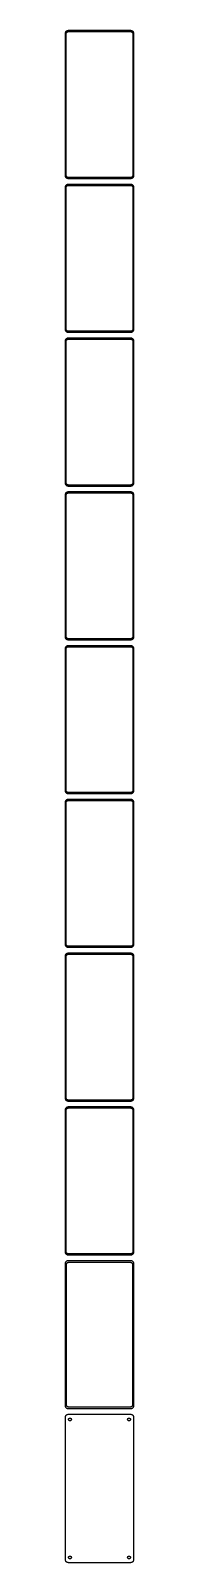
# Model space of a CAD drawing. Header units: metres. Extents: x -52 to 52, y 2228 to 4558.
import ezdxf

# ---------------------------------------------------------------- set-up
doc = ezdxf.new("R2010")
doc.units = ezdxf.units.M

msp = doc.modelspace()

# ---------------------------------------------------------------- linework, layer by layer
for p, q in [((-52.4606, 4554.13), (-52.5, 4553.5)), ((-52.5, 4553.5), (-52.5, 4338.5)), ((-52.3429, 4554.74), (-52.4606, 4554.13)), ((-52.1489, 4555.34), (-52.3429, 4554.74)), ((-51.8815, 4555.91), (-52.1489, 4555.34)), ((-51.5451, 4556.44), (-51.8815, 4555.91)), ((-51.1448, 4556.92), (-51.5451, 4556.44)), ((-50.6871, 4557.35), (-51.1448, 4556.92)), ((-51, 4553), (-50.9685, 4553.5)), ((-51, 4339), (-51, 4553)), ((-50.9685, 4553.5), (-50.8743, 4553.99)), ((-50.8743, 4553.99), (-50.7191, 4554.47)), ((-50.7191, 4554.47), (-50.5052, 4554.93)), ((-50.1791, 4557.72), (-50.6871, 4557.35)), ((-50.5052, 4554.93), (-50.2361, 4555.35)), ((-50.2361, 4555.35), (-49.9159, 4555.74)), ((-49.6289, 4558.02), (-50.1791, 4557.72)), ((-49.9159, 4555.74), (-49.5497, 4556.08)), ((-49.0451, 4558.26), (-49.6289, 4558.02)), ((-49.5497, 4556.08), (-49.1433, 4556.38)), ((-49.1433, 4556.38), (-48.7031, 4556.62)), ((-48.4369, 4558.41), (-49.0451, 4558.26)), ((-48.7031, 4556.62), (-48.2361, 4556.8)), ((-47.8139, 4558.49), (-48.4369, 4558.41)), ((-48.2361, 4556.8), (-47.7495, 4556.93)), ((47.8139, 4558.49), (-47.8139, 4558.49)), ((-47.7495, 4556.93), (-47.2512, 4556.99)), ((-47.2512, 4556.99), (47.2512, 4556.99)), ((47.2512, 4556.99), (47.7495, 4556.93)), ((47.7495, 4556.93), (48.2361, 4556.8)), ((48.4369, 4558.41), (47.8139, 4558.49)), ((48.2361, 4556.8), (48.7031, 4556.62)), ((49.0451, 4558.26), (48.4369, 4558.41)), ((48.7031, 4556.62), (49.1433, 4556.38)), ((49.6289, 4558.02), (49.0451, 4558.26)), ((49.1433, 4556.38), (49.5497, 4556.08)), ((49.5497, 4556.08), (49.9159, 4555.74)), ((50.1791, 4557.72), (49.6289, 4558.02)), ((49.9159, 4555.74), (50.2361, 4555.35)), ((50.6871, 4557.35), (50.1791, 4557.72)), ((50.2361, 4555.35), (50.5052, 4554.93)), ((50.5052, 4554.93), (50.7191, 4554.47)), ((51.1448, 4556.92), (50.6871, 4557.35)), ((50.7191, 4554.47), (50.8743, 4553.99)), ((50.8743, 4553.99), (50.9685, 4553.5)), ((50.9685, 4553.5), (51, 4553)), ((51, 4553), (51, 4339)), ((51.5451, 4556.44), (51.1448, 4556.92)), ((51.8815, 4555.91), (51.5451, 4556.44)), ((52.1489, 4555.34), (51.8815, 4555.91)), ((52.3429, 4554.74), (52.1489, 4555.34)), ((52.4606, 4554.13), (52.3429, 4554.74)), ((52.5, 4553.5), (52.4606, 4554.13)), ((52.5, 4338.5), (52.5, 4553.5)), ((-52.5, 4338.5), (-52.4606, 4337.87)), ((-52.4606, 4337.87), (-52.3429, 4337.26)), ((-52.3429, 4337.26), (-52.1489, 4336.66)), ((-52.1489, 4336.66), (-51.8815, 4336.09)), ((-51.8815, 4336.09), (-51.5451, 4335.56)), ((-50.9685, 4338.5), (-51, 4339)), ((-50.8743, 4338.01), (-50.9685, 4338.5)), ((-50.7191, 4337.53), (-50.8743, 4338.01)), ((-50.5052, 4337.07), (-50.7191, 4337.53)), ((-50.2361, 4336.65), (-50.5052, 4337.07)), ((-49.9159, 4336.26), (-50.2361, 4336.65)), ((-49.5497, 4335.92), (-49.9159, 4336.26)), ((-49.1433, 4335.62), (-49.5497, 4335.92)), ((49.5497, 4335.92), (49.1433, 4335.62)), ((49.9159, 4336.26), (49.5497, 4335.92)), ((50.2361, 4336.65), (49.9159, 4336.26)), ((50.5052, 4337.07), (50.2361, 4336.65)), ((50.7191, 4337.53), (50.5052, 4337.07)), ((50.8743, 4338.01), (50.7191, 4337.53)), ((50.9685, 4338.5), (50.8743, 4338.01)), ((51, 4339), (50.9685, 4338.5)), ((51.5451, 4335.56), (51.8815, 4336.09)), ((51.8815, 4336.09), (52.1489, 4336.66)), ((52.1489, 4336.66), (52.3429, 4337.26)), ((52.3429, 4337.26), (52.4606, 4337.87)), ((52.4606, 4337.87), (52.5, 4338.5)), ((-52.4606, 4320.13), (-52.5, 4319.5)), ((-52.5, 4319.5), (-52.5, 4104.5)), ((-52.3429, 4320.74), (-52.4606, 4320.13)), ((-52.1489, 4321.34), (-52.3429, 4320.74)), ((-51.8815, 4321.91), (-52.1489, 4321.34)), ((-51.5451, 4322.44), (-51.8815, 4321.91)), ((-51.5451, 4335.56), (-51.1448, 4335.08)), ((-51.1448, 4322.92), (-51.5451, 4322.44)), ((-51.1448, 4335.08), (-50.6871, 4334.65)), ((-50.6871, 4323.35), (-51.1448, 4322.92)), ((-51, 4319), (-50.9685, 4319.5)), ((-51, 4105), (-51, 4319)), ((-50.9685, 4319.5), (-50.8743, 4319.99)), ((-50.8743, 4319.99), (-50.7191, 4320.47)), ((-50.7191, 4320.47), (-50.5052, 4320.93)), ((-50.6871, 4334.65), (-50.1791, 4334.28)), ((-50.1791, 4323.72), (-50.6871, 4323.35)), ((-50.5052, 4320.93), (-50.2361, 4321.35)), ((-50.2361, 4321.35), (-49.9159, 4321.74)), ((-50.1791, 4334.28), (-49.6289, 4333.98)), ((-49.6289, 4324.02), (-50.1791, 4323.72)), ((-49.9159, 4321.74), (-49.5497, 4322.08)), ((-49.6289, 4333.98), (-49.0451, 4333.74)), ((-49.0451, 4324.26), (-49.6289, 4324.02)), ((-49.5497, 4322.08), (-49.1433, 4322.38)), ((-48.7031, 4335.38), (-49.1433, 4335.62)), ((-49.1433, 4322.38), (-48.7031, 4322.62)), ((-49.0451, 4333.74), (-48.4369, 4333.59)), ((-48.4369, 4324.41), (-49.0451, 4324.26)), ((-48.2361, 4335.2), (-48.7031, 4335.38)), ((-48.7031, 4322.62), (-48.2361, 4322.8)), ((-48.4369, 4333.59), (-47.8139, 4333.51)), ((-47.8139, 4324.49), (-48.4369, 4324.41)), ((-47.7495, 4335.07), (-48.2361, 4335.2)), ((-48.2361, 4322.8), (-47.7495, 4322.93)), ((-47.8139, 4333.51), (47.8139, 4333.51)), ((47.8139, 4324.49), (-47.8139, 4324.49)), ((-47.2512, 4335.01), (-47.7495, 4335.07)), ((-47.7495, 4322.93), (-47.2512, 4322.99)), ((47.2512, 4335.01), (-47.2512, 4335.01)), ((-47.2512, 4322.99), (47.2512, 4322.99)), ((47.7495, 4335.07), (47.2512, 4335.01)), ((47.2512, 4322.99), (47.7495, 4322.93)), ((48.2361, 4335.2), (47.7495, 4335.07)), ((47.7495, 4322.93), (48.2361, 4322.8)), ((47.8139, 4333.51), (48.4369, 4333.59)), ((48.4369, 4324.41), (47.8139, 4324.49)), ((48.7031, 4335.38), (48.2361, 4335.2)), ((48.2361, 4322.8), (48.7031, 4322.62)), ((48.4369, 4333.59), (49.0451, 4333.74)), ((49.0451, 4324.26), (48.4369, 4324.41)), ((49.1433, 4335.62), (48.7031, 4335.38)), ((48.7031, 4322.62), (49.1433, 4322.38)), ((49.0451, 4333.74), (49.6289, 4333.98)), ((49.6289, 4324.02), (49.0451, 4324.26)), ((49.1433, 4322.38), (49.5497, 4322.08)), ((49.5497, 4322.08), (49.9159, 4321.74)), ((49.6289, 4333.98), (50.1791, 4334.28)), ((50.1791, 4323.72), (49.6289, 4324.02)), ((49.9159, 4321.74), (50.2361, 4321.35)), ((50.1791, 4334.28), (50.6871, 4334.65)), ((50.6871, 4323.35), (50.1791, 4323.72)), ((50.2361, 4321.35), (50.5052, 4320.93)), ((50.5052, 4320.93), (50.7191, 4320.47)), ((50.6871, 4334.65), (51.1448, 4335.08)), ((51.1448, 4322.92), (50.6871, 4323.35)), ((50.7191, 4320.47), (50.8743, 4319.99)), ((50.8743, 4319.99), (50.9685, 4319.5)), ((50.9685, 4319.5), (51, 4319)), ((51, 4319), (51, 4105)), ((51.1448, 4335.08), (51.5451, 4335.56)), ((51.5451, 4322.44), (51.1448, 4322.92)), ((51.8815, 4321.91), (51.5451, 4322.44)), ((52.1489, 4321.34), (51.8815, 4321.91)), ((52.3429, 4320.74), (52.1489, 4321.34)), ((52.4606, 4320.13), (52.3429, 4320.74)), ((52.5, 4319.5), (52.4606, 4320.13)), ((52.5, 4104.5), (52.5, 4319.5)), ((-52.5, 4104.5), (-52.4606, 4103.87)), ((-52.4606, 4103.87), (-52.3429, 4103.26)), ((-52.3429, 4103.26), (-52.1489, 4102.66)), ((-52.1489, 4102.66), (-51.8815, 4102.09)), ((-50.9685, 4104.5), (-51, 4105)), ((-50.8743, 4104.01), (-50.9685, 4104.5)), ((-50.7191, 4103.53), (-50.8743, 4104.01)), ((-50.5052, 4103.07), (-50.7191, 4103.53)), ((-50.2361, 4102.65), (-50.5052, 4103.07)), ((-49.9159, 4102.26), (-50.2361, 4102.65)), ((50.2361, 4102.65), (49.9159, 4102.26)), ((50.5052, 4103.07), (50.2361, 4102.65)), ((50.7191, 4103.53), (50.5052, 4103.07)), ((50.8743, 4104.01), (50.7191, 4103.53)), ((50.9685, 4104.5), (50.8743, 4104.01)), ((51, 4105), (50.9685, 4104.5)), ((51.8815, 4102.09), (52.1489, 4102.66)), ((52.1489, 4102.66), (52.3429, 4103.26)), ((52.3429, 4103.26), (52.4606, 4103.87)), ((52.4606, 4103.87), (52.5, 4104.5)), ((-52.4606, 4086.13), (-52.5, 4085.5)), ((-52.5, 4085.5), (-52.5, 3870.5)), ((-52.3429, 4086.74), (-52.4606, 4086.13)), ((-52.1489, 4087.34), (-52.3429, 4086.74)), ((-51.8815, 4087.91), (-52.1489, 4087.34)), ((-51.8815, 4102.09), (-51.5451, 4101.56)), ((-51.5451, 4088.44), (-51.8815, 4087.91)), ((-51.5451, 4101.56), (-51.1448, 4101.08)), ((-51.1448, 4088.92), (-51.5451, 4088.44)), ((-51.1448, 4101.08), (-50.6871, 4100.65)), ((-50.6871, 4089.35), (-51.1448, 4088.92)), ((-51, 4085), (-50.9685, 4085.5)), ((-51, 3871), (-51, 4085)), ((-50.9685, 4085.5), (-50.8743, 4085.99)), ((-50.8743, 4085.99), (-50.7191, 4086.47)), ((-50.7191, 4086.47), (-50.5052, 4086.93)), ((-50.6871, 4100.65), (-50.1791, 4100.28)), ((-50.1791, 4089.72), (-50.6871, 4089.35)), ((-50.5052, 4086.93), (-50.2361, 4087.35)), ((-50.2361, 4087.35), (-49.9159, 4087.74)), ((-50.1791, 4100.28), (-49.6289, 4099.98)), ((-49.6289, 4090.02), (-50.1791, 4089.72)), ((-49.5497, 4101.92), (-49.9159, 4102.26)), ((-49.9159, 4087.74), (-49.5497, 4088.08)), ((-49.6289, 4099.98), (-49.0451, 4099.74)), ((-49.0451, 4090.26), (-49.6289, 4090.02)), ((-49.1433, 4101.62), (-49.5497, 4101.92)), ((-49.5497, 4088.08), (-49.1433, 4088.38)), ((-48.7031, 4101.38), (-49.1433, 4101.62)), ((-49.1433, 4088.38), (-48.7031, 4088.62)), ((-49.0451, 4099.74), (-48.4369, 4099.59)), ((-48.4369, 4090.41), (-49.0451, 4090.26)), ((-48.2361, 4101.2), (-48.7031, 4101.38)), ((-48.7031, 4088.62), (-48.2361, 4088.8)), ((-48.4369, 4099.59), (-47.8139, 4099.51)), ((-47.8139, 4090.49), (-48.4369, 4090.41)), ((-47.7495, 4101.07), (-48.2361, 4101.2)), ((-48.2361, 4088.8), (-47.7495, 4088.93)), ((-47.8139, 4099.51), (47.8139, 4099.51)), ((47.8139, 4090.49), (-47.8139, 4090.49)), ((-47.2512, 4101.01), (-47.7495, 4101.07)), ((-47.7495, 4088.93), (-47.2512, 4088.99)), ((47.2512, 4101.01), (-47.2512, 4101.01)), ((-47.2512, 4088.99), (47.2512, 4088.99)), ((47.7495, 4101.07), (47.2512, 4101.01)), ((47.2512, 4088.99), (47.7495, 4088.93)), ((48.2361, 4101.2), (47.7495, 4101.07)), ((47.7495, 4088.93), (48.2361, 4088.8)), ((47.8139, 4099.51), (48.4369, 4099.59)), ((48.4369, 4090.41), (47.8139, 4090.49)), ((48.7031, 4101.38), (48.2361, 4101.2)), ((48.2361, 4088.8), (48.7031, 4088.62)), ((48.4369, 4099.59), (49.0451, 4099.74)), ((49.0451, 4090.26), (48.4369, 4090.41)), ((49.1433, 4101.62), (48.7031, 4101.38)), ((48.7031, 4088.62), (49.1433, 4088.38)), ((49.0451, 4099.74), (49.6289, 4099.98)), ((49.6289, 4090.02), (49.0451, 4090.26)), ((49.5497, 4101.92), (49.1433, 4101.62)), ((49.1433, 4088.38), (49.5497, 4088.08)), ((49.9159, 4102.26), (49.5497, 4101.92)), ((49.5497, 4088.08), (49.9159, 4087.74)), ((49.6289, 4099.98), (50.1791, 4100.28)), ((50.1791, 4089.72), (49.6289, 4090.02)), ((49.9159, 4087.74), (50.2361, 4087.35)), ((50.1791, 4100.28), (50.6871, 4100.65)), ((50.6871, 4089.35), (50.1791, 4089.72)), ((50.2361, 4087.35), (50.5052, 4086.93)), ((50.5052, 4086.93), (50.7191, 4086.47)), ((50.6871, 4100.65), (51.1448, 4101.08)), ((51.1448, 4088.92), (50.6871, 4089.35)), ((50.7191, 4086.47), (50.8743, 4085.99)), ((50.8743, 4085.99), (50.9685, 4085.5)), ((50.9685, 4085.5), (51, 4085)), ((51, 4085), (51, 3871)), ((51.1448, 4101.08), (51.5451, 4101.56)), ((51.5451, 4088.44), (51.1448, 4088.92)), ((51.5451, 4101.56), (51.8815, 4102.09)), ((51.8815, 4087.91), (51.5451, 4088.44)), ((52.1489, 4087.34), (51.8815, 4087.91)), ((52.3429, 4086.74), (52.1489, 4087.34)), ((52.4606, 4086.13), (52.3429, 4086.74)), ((52.5, 4085.5), (52.4606, 4086.13)), ((52.5, 3870.5), (52.5, 4085.5)), ((-52.5, 3870.5), (-52.4606, 3869.87)), ((-52.4606, 3869.87), (-52.3429, 3869.26)), ((-50.9685, 3870.5), (-51, 3871)), ((-50.8743, 3870.01), (-50.9685, 3870.5)), ((-50.7191, 3869.53), (-50.8743, 3870.01)), ((-50.5052, 3869.07), (-50.7191, 3869.53)), ((50.7191, 3869.53), (50.5052, 3869.07)), ((50.8743, 3870.01), (50.7191, 3869.53)), ((50.9685, 3870.5), (50.8743, 3870.01)), ((51, 3871), (50.9685, 3870.5)), ((52.3429, 3869.26), (52.4606, 3869.87)), ((52.4606, 3869.87), (52.5, 3870.5)), ((-52.4606, 3852.13), (-52.5, 3851.5)), ((-52.5, 3851.5), (-52.5, 3636.5)), ((-52.3429, 3852.74), (-52.4606, 3852.13)), ((-52.3429, 3869.26), (-52.1489, 3868.66)), ((-52.1489, 3853.34), (-52.3429, 3852.74)), ((-52.1489, 3868.66), (-51.8815, 3868.09)), ((-51.8815, 3853.91), (-52.1489, 3853.34)), ((-51.8815, 3868.09), (-51.5451, 3867.56)), ((-51.5451, 3854.44), (-51.8815, 3853.91)), ((-51.5451, 3867.56), (-51.1448, 3867.08)), ((-51.1448, 3854.92), (-51.5451, 3854.44)), ((-51.1448, 3867.08), (-50.6871, 3866.65)), ((-50.6871, 3855.35), (-51.1448, 3854.92)), ((-51, 3851), (-50.9685, 3851.5)), ((-51, 3637), (-51, 3851)), ((-50.9685, 3851.5), (-50.8743, 3851.99)), ((-50.8743, 3851.99), (-50.7191, 3852.47)), ((-50.7191, 3852.47), (-50.5052, 3852.93)), ((-50.6871, 3866.65), (-50.1791, 3866.28)), ((-50.1791, 3855.72), (-50.6871, 3855.35)), ((-50.2361, 3868.65), (-50.5052, 3869.07)), ((-50.5052, 3852.93), (-50.2361, 3853.35)), ((-49.9159, 3868.26), (-50.2361, 3868.65)), ((-50.2361, 3853.35), (-49.9159, 3853.74)), ((-50.1791, 3866.28), (-49.6289, 3865.98)), ((-49.6289, 3856.02), (-50.1791, 3855.72)), ((-49.5497, 3867.92), (-49.9159, 3868.26)), ((-49.9159, 3853.74), (-49.5497, 3854.08)), ((-49.6289, 3865.98), (-49.0451, 3865.74)), ((-49.0451, 3856.26), (-49.6289, 3856.02)), ((-49.1433, 3867.62), (-49.5497, 3867.92)), ((-49.5497, 3854.08), (-49.1433, 3854.38)), ((-48.7031, 3867.38), (-49.1433, 3867.62)), ((-49.1433, 3854.38), (-48.7031, 3854.62)), ((-49.0451, 3865.74), (-48.4369, 3865.59)), ((-48.4369, 3856.41), (-49.0451, 3856.26)), ((-48.2361, 3867.2), (-48.7031, 3867.38)), ((-48.7031, 3854.62), (-48.2361, 3854.8)), ((-48.4369, 3865.59), (-47.8139, 3865.51)), ((-47.8139, 3856.49), (-48.4369, 3856.41)), ((-47.7495, 3867.07), (-48.2361, 3867.2)), ((-48.2361, 3854.8), (-47.7495, 3854.93)), ((-47.8139, 3865.51), (47.8139, 3865.51)), ((47.8139, 3856.49), (-47.8139, 3856.49)), ((-47.2512, 3867.01), (-47.7495, 3867.07)), ((-47.7495, 3854.93), (-47.2512, 3854.99)), ((47.2512, 3867.01), (-47.2512, 3867.01)), ((-47.2512, 3854.99), (47.2512, 3854.99)), ((47.7495, 3867.07), (47.2512, 3867.01)), ((47.2512, 3854.99), (47.7495, 3854.93)), ((48.2361, 3867.2), (47.7495, 3867.07)), ((47.7495, 3854.93), (48.2361, 3854.8)), ((47.8139, 3865.51), (48.4369, 3865.59)), ((48.4369, 3856.41), (47.8139, 3856.49)), ((48.7031, 3867.38), (48.2361, 3867.2)), ((48.2361, 3854.8), (48.7031, 3854.62)), ((48.4369, 3865.59), (49.0451, 3865.74)), ((49.0451, 3856.26), (48.4369, 3856.41)), ((49.1433, 3867.62), (48.7031, 3867.38)), ((48.7031, 3854.62), (49.1433, 3854.38)), ((49.0451, 3865.74), (49.6289, 3865.98)), ((49.6289, 3856.02), (49.0451, 3856.26)), ((49.5497, 3867.92), (49.1433, 3867.62)), ((49.1433, 3854.38), (49.5497, 3854.08)), ((49.9159, 3868.26), (49.5497, 3867.92)), ((49.5497, 3854.08), (49.9159, 3853.74)), ((49.6289, 3865.98), (50.1791, 3866.28)), ((50.1791, 3855.72), (49.6289, 3856.02)), ((50.2361, 3868.65), (49.9159, 3868.26)), ((49.9159, 3853.74), (50.2361, 3853.35)), ((50.1791, 3866.28), (50.6871, 3866.65)), ((50.6871, 3855.35), (50.1791, 3855.72)), ((50.5052, 3869.07), (50.2361, 3868.65)), ((50.2361, 3853.35), (50.5052, 3852.93)), ((50.5052, 3852.93), (50.7191, 3852.47)), ((50.6871, 3866.65), (51.1448, 3867.08)), ((51.1448, 3854.92), (50.6871, 3855.35)), ((50.7191, 3852.47), (50.8743, 3851.99)), ((50.8743, 3851.99), (50.9685, 3851.5)), ((50.9685, 3851.5), (51, 3851)), ((51, 3851), (51, 3637)), ((51.1448, 3867.08), (51.5451, 3867.56)), ((51.5451, 3854.44), (51.1448, 3854.92)), ((51.5451, 3867.56), (51.8815, 3868.09)), ((51.8815, 3853.91), (51.5451, 3854.44)), ((51.8815, 3868.09), (52.1489, 3868.66)), ((52.1489, 3853.34), (51.8815, 3853.91)), ((52.1489, 3868.66), (52.3429, 3869.26)), ((52.3429, 3852.74), (52.1489, 3853.34)), ((52.4606, 3852.13), (52.3429, 3852.74)), ((52.5, 3851.5), (52.4606, 3852.13)), ((52.5, 3636.5), (52.5, 3851.5)), ((-52.5, 3636.5), (-52.4606, 3635.87)), ((-50.9685, 3636.5), (-51, 3637)), ((-50.8743, 3636.01), (-50.9685, 3636.5)), ((50.9685, 3636.5), (50.8743, 3636.01)), ((51, 3637), (50.9685, 3636.5)), ((52.4606, 3635.87), (52.5, 3636.5)), ((-52.4606, 3618.13), (-52.5, 3617.5)), ((-52.5, 3617.5), (-52.5, 3402.5)), ((-52.4606, 3635.87), (-52.3429, 3635.26)), ((-52.3429, 3618.74), (-52.4606, 3618.13)), ((-52.3429, 3635.26), (-52.1489, 3634.66)), ((-52.1489, 3619.34), (-52.3429, 3618.74)), ((-52.1489, 3634.66), (-51.8815, 3634.09)), ((-51.8815, 3619.91), (-52.1489, 3619.34)), ((-51.8815, 3634.09), (-51.5451, 3633.56)), ((-51.5451, 3620.44), (-51.8815, 3619.91)), ((-51.5451, 3633.56), (-51.1448, 3633.08)), ((-51.1448, 3620.92), (-51.5451, 3620.44)), ((-51.1448, 3633.08), (-50.6871, 3632.65)), ((-50.6871, 3621.35), (-51.1448, 3620.92)), ((-51, 3617), (-50.9685, 3617.5)), ((-51, 3403), (-51, 3617)), ((-50.9685, 3617.5), (-50.8743, 3617.99)), ((-50.7191, 3635.53), (-50.8743, 3636.01)), ((-50.8743, 3617.99), (-50.7191, 3618.47)), ((-50.5052, 3635.07), (-50.7191, 3635.53)), ((-50.7191, 3618.47), (-50.5052, 3618.93)), ((-50.6871, 3632.65), (-50.1791, 3632.28)), ((-50.1791, 3621.72), (-50.6871, 3621.35)), ((-50.2361, 3634.65), (-50.5052, 3635.07)), ((-50.5052, 3618.93), (-50.2361, 3619.35)), ((-49.9159, 3634.26), (-50.2361, 3634.65)), ((-50.2361, 3619.35), (-49.9159, 3619.74)), ((-50.1791, 3632.28), (-49.6289, 3631.98)), ((-49.6289, 3622.02), (-50.1791, 3621.72)), ((-49.5497, 3633.92), (-49.9159, 3634.26)), ((-49.9159, 3619.74), (-49.5497, 3620.08)), ((-49.6289, 3631.98), (-49.0451, 3631.74)), ((-49.0451, 3622.26), (-49.6289, 3622.02)), ((-49.1433, 3633.62), (-49.5497, 3633.92)), ((-49.5497, 3620.08), (-49.1433, 3620.38)), ((-48.7031, 3633.38), (-49.1433, 3633.62)), ((-49.1433, 3620.38), (-48.7031, 3620.62)), ((-49.0451, 3631.74), (-48.4369, 3631.59)), ((-48.4369, 3622.41), (-49.0451, 3622.26)), ((-48.2361, 3633.2), (-48.7031, 3633.38)), ((-48.7031, 3620.62), (-48.2361, 3620.8)), ((-48.4369, 3631.59), (-47.8139, 3631.51)), ((-47.8139, 3622.49), (-48.4369, 3622.41)), ((-47.7495, 3633.07), (-48.2361, 3633.2)), ((-48.2361, 3620.8), (-47.7495, 3620.93)), ((-47.8139, 3631.51), (47.8139, 3631.51)), ((47.8139, 3622.49), (-47.8139, 3622.49)), ((-47.2512, 3633.01), (-47.7495, 3633.07)), ((-47.7495, 3620.93), (-47.2512, 3620.99)), ((47.2512, 3633.01), (-47.2512, 3633.01)), ((-47.2512, 3620.99), (47.2512, 3620.99)), ((47.7495, 3633.07), (47.2512, 3633.01)), ((47.2512, 3620.99), (47.7495, 3620.93)), ((48.2361, 3633.2), (47.7495, 3633.07)), ((47.7495, 3620.93), (48.2361, 3620.8)), ((47.8139, 3631.51), (48.4369, 3631.59)), ((48.4369, 3622.41), (47.8139, 3622.49)), ((48.7031, 3633.38), (48.2361, 3633.2)), ((48.2361, 3620.8), (48.7031, 3620.62)), ((48.4369, 3631.59), (49.0451, 3631.74)), ((49.0451, 3622.26), (48.4369, 3622.41)), ((49.1433, 3633.62), (48.7031, 3633.38)), ((48.7031, 3620.62), (49.1433, 3620.38)), ((49.0451, 3631.74), (49.6289, 3631.98)), ((49.6289, 3622.02), (49.0451, 3622.26)), ((49.5497, 3633.92), (49.1433, 3633.62)), ((49.1433, 3620.38), (49.5497, 3620.08)), ((49.9159, 3634.26), (49.5497, 3633.92)), ((49.5497, 3620.08), (49.9159, 3619.74)), ((49.6289, 3631.98), (50.1791, 3632.28)), ((50.1791, 3621.72), (49.6289, 3622.02)), ((50.2361, 3634.65), (49.9159, 3634.26)), ((49.9159, 3619.74), (50.2361, 3619.35)), ((50.1791, 3632.28), (50.6871, 3632.65)), ((50.6871, 3621.35), (50.1791, 3621.72)), ((50.5052, 3635.07), (50.2361, 3634.65)), ((50.2361, 3619.35), (50.5052, 3618.93)), ((50.7191, 3635.53), (50.5052, 3635.07)), ((50.5052, 3618.93), (50.7191, 3618.47)), ((50.6871, 3632.65), (51.1448, 3633.08)), ((51.1448, 3620.92), (50.6871, 3621.35)), ((50.8743, 3636.01), (50.7191, 3635.53)), ((50.7191, 3618.47), (50.8743, 3617.99)), ((50.8743, 3617.99), (50.9685, 3617.5)), ((50.9685, 3617.5), (51, 3617)), ((51, 3617), (51, 3403)), ((51.1448, 3633.08), (51.5451, 3633.56)), ((51.5451, 3620.44), (51.1448, 3620.92)), ((51.5451, 3633.56), (51.8815, 3634.09)), ((51.8815, 3619.91), (51.5451, 3620.44)), ((51.8815, 3634.09), (52.1489, 3634.66)), ((52.1489, 3619.34), (51.8815, 3619.91)), ((52.1489, 3634.66), (52.3429, 3635.26)), ((52.3429, 3618.74), (52.1489, 3619.34)), ((52.3429, 3635.26), (52.4606, 3635.87)), ((52.4606, 3618.13), (52.3429, 3618.74)), ((52.5, 3617.5), (52.4606, 3618.13)), ((52.5, 3402.5), (52.5, 3617.5)), ((-52.5, 3402.5), (-52.4606, 3401.87)), ((-52.4606, 3384.13), (-52.5, 3383.5)), ((-52.5, 3383.5), (-52.5, 3168.5)), ((-52.4606, 3401.87), (-52.3429, 3401.26)), ((-52.3429, 3384.74), (-52.4606, 3384.13)), ((-52.3429, 3401.26), (-52.1489, 3400.66)), ((-52.1489, 3385.34), (-52.3429, 3384.74)), ((-52.1489, 3400.66), (-51.8815, 3400.09)), ((-51.8815, 3385.91), (-52.1489, 3385.34)), ((-51.8815, 3400.09), (-51.5451, 3399.56)), ((-51.5451, 3386.44), (-51.8815, 3385.91)), ((-51.5451, 3399.56), (-51.1448, 3399.08)), ((-51.1448, 3386.92), (-51.5451, 3386.44)), ((-51.1448, 3399.08), (-50.6871, 3398.65)), ((-50.6871, 3387.35), (-51.1448, 3386.92)), ((-50.9685, 3402.5), (-51, 3403)), ((-51, 3383), (-50.9685, 3383.5)), ((-51, 3169), (-51, 3383)), ((-50.8743, 3402.01), (-50.9685, 3402.5)), ((-50.9685, 3383.5), (-50.8743, 3383.99)), ((-50.7191, 3401.53), (-50.8743, 3402.01)), ((-50.8743, 3383.99), (-50.7191, 3384.47)), ((-50.5052, 3401.07), (-50.7191, 3401.53)), ((-50.7191, 3384.47), (-50.5052, 3384.93)), ((-50.6871, 3398.65), (-50.1791, 3398.28)), ((-50.1791, 3387.72), (-50.6871, 3387.35)), ((-50.2361, 3400.65), (-50.5052, 3401.07)), ((-50.5052, 3384.93), (-50.2361, 3385.35)), ((-49.9159, 3400.26), (-50.2361, 3400.65)), ((-50.2361, 3385.35), (-49.9159, 3385.74)), ((-50.1791, 3398.28), (-49.6289, 3397.98)), ((-49.6289, 3388.02), (-50.1791, 3387.72)), ((-49.5497, 3399.92), (-49.9159, 3400.26)), ((-49.9159, 3385.74), (-49.5497, 3386.08)), ((-49.6289, 3397.98), (-49.0451, 3397.74)), ((-49.0451, 3388.26), (-49.6289, 3388.02)), ((-49.1433, 3399.62), (-49.5497, 3399.92)), ((-49.5497, 3386.08), (-49.1433, 3386.38)), ((-48.7031, 3399.38), (-49.1433, 3399.62)), ((-49.1433, 3386.38), (-48.7031, 3386.62)), ((-49.0451, 3397.74), (-48.4369, 3397.59)), ((-48.4369, 3388.41), (-49.0451, 3388.26)), ((-48.2361, 3399.2), (-48.7031, 3399.38)), ((-48.7031, 3386.62), (-48.2361, 3386.8)), ((-48.4369, 3397.59), (-47.8139, 3397.51)), ((-47.8139, 3388.49), (-48.4369, 3388.41)), ((-47.7495, 3399.07), (-48.2361, 3399.2)), ((-48.2361, 3386.8), (-47.7495, 3386.93)), ((-47.8139, 3397.51), (47.8139, 3397.51)), ((47.8139, 3388.49), (-47.8139, 3388.49)), ((-47.2512, 3399.01), (-47.7495, 3399.07)), ((-47.7495, 3386.93), (-47.2512, 3386.99)), ((47.2512, 3399.01), (-47.2512, 3399.01)), ((-47.2512, 3386.99), (47.2512, 3386.99)), ((47.7495, 3399.07), (47.2512, 3399.01)), ((47.2512, 3386.99), (47.7495, 3386.93)), ((48.2361, 3399.2), (47.7495, 3399.07)), ((47.7495, 3386.93), (48.2361, 3386.8)), ((47.8139, 3397.51), (48.4369, 3397.59)), ((48.4369, 3388.41), (47.8139, 3388.49)), ((48.7031, 3399.38), (48.2361, 3399.2)), ((48.2361, 3386.8), (48.7031, 3386.62)), ((48.4369, 3397.59), (49.0451, 3397.74)), ((49.0451, 3388.26), (48.4369, 3388.41)), ((49.1433, 3399.62), (48.7031, 3399.38)), ((48.7031, 3386.62), (49.1433, 3386.38)), ((49.0451, 3397.74), (49.6289, 3397.98)), ((49.6289, 3388.02), (49.0451, 3388.26)), ((49.5497, 3399.92), (49.1433, 3399.62)), ((49.1433, 3386.38), (49.5497, 3386.08)), ((49.9159, 3400.26), (49.5497, 3399.92)), ((49.5497, 3386.08), (49.9159, 3385.74)), ((49.6289, 3397.98), (50.1791, 3398.28)), ((50.1791, 3387.72), (49.6289, 3388.02)), ((50.2361, 3400.65), (49.9159, 3400.26)), ((49.9159, 3385.74), (50.2361, 3385.35)), ((50.1791, 3398.28), (50.6871, 3398.65)), ((50.6871, 3387.35), (50.1791, 3387.72)), ((50.5052, 3401.07), (50.2361, 3400.65)), ((50.2361, 3385.35), (50.5052, 3384.93)), ((50.7191, 3401.53), (50.5052, 3401.07)), ((50.5052, 3384.93), (50.7191, 3384.47)), ((50.6871, 3398.65), (51.1448, 3399.08)), ((51.1448, 3386.92), (50.6871, 3387.35)), ((50.8743, 3402.01), (50.7191, 3401.53)), ((50.7191, 3384.47), (50.8743, 3383.99)), ((50.9685, 3402.5), (50.8743, 3402.01)), ((50.8743, 3383.99), (50.9685, 3383.5)), ((51, 3403), (50.9685, 3402.5)), ((50.9685, 3383.5), (51, 3383)), ((51, 3383), (51, 3169)), ((51.1448, 3399.08), (51.5451, 3399.56)), ((51.5451, 3386.44), (51.1448, 3386.92)), ((51.5451, 3399.56), (51.8815, 3400.09)), ((51.8815, 3385.91), (51.5451, 3386.44)), ((51.8815, 3400.09), (52.1489, 3400.66)), ((52.1489, 3385.34), (51.8815, 3385.91)), ((52.1489, 3400.66), (52.3429, 3401.26)), ((52.3429, 3384.74), (52.1489, 3385.34)), ((52.3429, 3401.26), (52.4606, 3401.87)), ((52.4606, 3384.13), (52.3429, 3384.74)), ((52.4606, 3401.87), (52.5, 3402.5)), ((52.5, 3383.5), (52.4606, 3384.13)), ((52.5, 3168.5), (52.5, 3383.5)), ((-52.5, 3168.5), (-52.4606, 3167.87)), ((-52.4606, 3150.13), (-52.5, 3149.5)), ((-52.5, 3149.5), (-52.5, 2934.5)), ((-52.4606, 3167.87), (-52.3429, 3167.26)), ((-52.3429, 3150.74), (-52.4606, 3150.13)), ((-52.3429, 3167.26), (-52.1489, 3166.66)), ((-52.1489, 3151.34), (-52.3429, 3150.74)), ((-52.1489, 3166.66), (-51.8815, 3166.09)), ((-51.8815, 3151.91), (-52.1489, 3151.34)), ((-51.8815, 3166.09), (-51.5451, 3165.56)), ((-51.5451, 3152.44), (-51.8815, 3151.91)), ((-51.5451, 3165.56), (-51.1448, 3165.08)), ((-51.1448, 3152.92), (-51.5451, 3152.44)), ((-51.1448, 3165.08), (-50.6871, 3164.65)), ((-50.6871, 3153.35), (-51.1448, 3152.92)), ((-50.9685, 3168.5), (-51, 3169)), ((-51, 3149), (-50.9685, 3149.5)), ((-51, 2935), (-51, 3149)), ((-50.8743, 3168.01), (-50.9685, 3168.5)), ((-50.9685, 3149.5), (-50.8743, 3149.99)), ((-50.7191, 3167.53), (-50.8743, 3168.01)), ((-50.8743, 3149.99), (-50.7191, 3150.47)), ((-50.5052, 3167.07), (-50.7191, 3167.53)), ((-50.7191, 3150.47), (-50.5052, 3150.93)), ((-50.6871, 3164.65), (-50.1791, 3164.28)), ((-50.1791, 3153.72), (-50.6871, 3153.35)), ((-50.2361, 3166.65), (-50.5052, 3167.07)), ((-50.5052, 3150.93), (-50.2361, 3151.35)), ((-49.9159, 3166.26), (-50.2361, 3166.65)), ((-50.2361, 3151.35), (-49.9159, 3151.74)), ((-50.1791, 3164.28), (-49.6289, 3163.98)), ((-49.6289, 3154.02), (-50.1791, 3153.72)), ((-49.5497, 3165.92), (-49.9159, 3166.26)), ((-49.9159, 3151.74), (-49.5497, 3152.08)), ((-49.6289, 3163.98), (-49.0451, 3163.74)), ((-49.0451, 3154.26), (-49.6289, 3154.02)), ((-49.1433, 3165.62), (-49.5497, 3165.92)), ((-49.5497, 3152.08), (-49.1433, 3152.38)), ((-48.7031, 3165.38), (-49.1433, 3165.62)), ((-49.1433, 3152.38), (-48.7031, 3152.62)), ((-49.0451, 3163.74), (-48.4369, 3163.59)), ((-48.4369, 3154.41), (-49.0451, 3154.26)), ((-48.2361, 3165.2), (-48.7031, 3165.38)), ((-48.7031, 3152.62), (-48.2361, 3152.8)), ((-48.4369, 3163.59), (-47.8139, 3163.51)), ((-47.8139, 3154.49), (-48.4369, 3154.41)), ((-47.7495, 3165.07), (-48.2361, 3165.2)), ((-48.2361, 3152.8), (-47.7495, 3152.93)), ((-47.8139, 3163.51), (47.8139, 3163.51)), ((47.8139, 3154.49), (-47.8139, 3154.49)), ((-47.2512, 3165.01), (-47.7495, 3165.07)), ((-47.7495, 3152.93), (-47.2512, 3152.99)), ((47.2512, 3165.01), (-47.2512, 3165.01)), ((-47.2512, 3152.99), (47.2512, 3152.99)), ((47.7495, 3165.07), (47.2512, 3165.01)), ((47.2512, 3152.99), (47.7495, 3152.93)), ((48.2361, 3165.2), (47.7495, 3165.07)), ((47.7495, 3152.93), (48.2361, 3152.8)), ((47.8139, 3163.51), (48.4369, 3163.59)), ((48.4369, 3154.41), (47.8139, 3154.49)), ((48.7031, 3165.38), (48.2361, 3165.2)), ((48.2361, 3152.8), (48.7031, 3152.62)), ((48.4369, 3163.59), (49.0451, 3163.74)), ((49.0451, 3154.26), (48.4369, 3154.41)), ((49.1433, 3165.62), (48.7031, 3165.38)), ((48.7031, 3152.62), (49.1433, 3152.38)), ((49.0451, 3163.74), (49.6289, 3163.98)), ((49.6289, 3154.02), (49.0451, 3154.26)), ((49.5497, 3165.92), (49.1433, 3165.62)), ((49.1433, 3152.38), (49.5497, 3152.08)), ((49.9159, 3166.26), (49.5497, 3165.92)), ((49.5497, 3152.08), (49.9159, 3151.74)), ((49.6289, 3163.98), (50.1791, 3164.28)), ((50.1791, 3153.72), (49.6289, 3154.02)), ((50.2361, 3166.65), (49.9159, 3166.26)), ((49.9159, 3151.74), (50.2361, 3151.35)), ((50.1791, 3164.28), (50.6871, 3164.65)), ((50.6871, 3153.35), (50.1791, 3153.72)), ((50.5052, 3167.07), (50.2361, 3166.65)), ((50.2361, 3151.35), (50.5052, 3150.93)), ((50.7191, 3167.53), (50.5052, 3167.07)), ((50.5052, 3150.93), (50.7191, 3150.47)), ((50.6871, 3164.65), (51.1448, 3165.08)), ((51.1448, 3152.92), (50.6871, 3153.35)), ((50.8743, 3168.01), (50.7191, 3167.53)), ((50.7191, 3150.47), (50.8743, 3149.99)), ((50.9685, 3168.5), (50.8743, 3168.01)), ((50.8743, 3149.99), (50.9685, 3149.5)), ((51, 3169), (50.9685, 3168.5)), ((50.9685, 3149.5), (51, 3149)), ((51, 3149), (51, 2935)), ((51.1448, 3165.08), (51.5451, 3165.56)), ((51.5451, 3152.44), (51.1448, 3152.92)), ((51.5451, 3165.56), (51.8815, 3166.09)), ((51.8815, 3151.91), (51.5451, 3152.44)), ((51.8815, 3166.09), (52.1489, 3166.66)), ((52.1489, 3151.34), (51.8815, 3151.91)), ((52.1489, 3166.66), (52.3429, 3167.26)), ((52.3429, 3150.74), (52.1489, 3151.34)), ((52.3429, 3167.26), (52.4606, 3167.87)), ((52.4606, 3150.13), (52.3429, 3150.74)), ((52.4606, 3167.87), (52.5, 3168.5)), ((52.5, 3149.5), (52.4606, 3150.13)), ((52.5, 2934.5), (52.5, 3149.5)), ((-52.5, 2934.5), (-52.4606, 2933.87)), ((-52.4606, 2916.13), (-52.5, 2915.5)), ((-52.5, 2915.5), (-52.5, 2700.5)), ((-52.4606, 2933.87), (-52.3429, 2933.26)), ((-52.3429, 2916.74), (-52.4606, 2916.13)), ((-52.3429, 2933.26), (-52.1489, 2932.66)), ((-52.1489, 2917.34), (-52.3429, 2916.74)), ((-52.1489, 2932.66), (-51.8815, 2932.09)), ((-51.8815, 2917.91), (-52.1489, 2917.34)), ((-51.8815, 2932.09), (-51.5451, 2931.56)), ((-51.5451, 2918.44), (-51.8815, 2917.91)), ((-51.5451, 2931.56), (-51.1448, 2931.08)), ((-51.1448, 2918.92), (-51.5451, 2918.44)), ((-51.1448, 2931.08), (-50.6871, 2930.65)), ((-50.6871, 2919.35), (-51.1448, 2918.92)), ((-50.9685, 2934.5), (-51, 2935)), ((-51, 2915), (-50.9685, 2915.5)), ((-51, 2701), (-51, 2915)), ((-50.8743, 2934.01), (-50.9685, 2934.5)), ((-50.9685, 2915.5), (-50.8743, 2915.99)), ((-50.7191, 2933.53), (-50.8743, 2934.01)), ((-50.8743, 2915.99), (-50.7191, 2916.47)), ((-50.5052, 2933.07), (-50.7191, 2933.53)), ((-50.7191, 2916.47), (-50.5052, 2916.93)), ((-50.6871, 2930.65), (-50.1791, 2930.28)), ((-50.1791, 2919.72), (-50.6871, 2919.35)), ((-50.2361, 2932.65), (-50.5052, 2933.07)), ((-50.5052, 2916.93), (-50.2361, 2917.35)), ((-49.9159, 2932.26), (-50.2361, 2932.65)), ((-50.2361, 2917.35), (-49.9159, 2917.74)), ((-50.1791, 2930.28), (-49.6289, 2929.98)), ((-49.6289, 2920.02), (-50.1791, 2919.72)), ((-49.5497, 2931.92), (-49.9159, 2932.26)), ((-49.9159, 2917.74), (-49.5497, 2918.08)), ((-49.6289, 2929.98), (-49.0451, 2929.74)), ((-49.0451, 2920.26), (-49.6289, 2920.02)), ((-49.1433, 2931.62), (-49.5497, 2931.92)), ((-49.5497, 2918.08), (-49.1433, 2918.38)), ((-48.7031, 2931.38), (-49.1433, 2931.62)), ((-49.1433, 2918.38), (-48.7031, 2918.62)), ((-49.0451, 2929.74), (-48.4369, 2929.59)), ((-48.4369, 2920.41), (-49.0451, 2920.26)), ((-48.2361, 2931.2), (-48.7031, 2931.38)), ((-48.7031, 2918.62), (-48.2361, 2918.8)), ((-48.4369, 2929.59), (-47.8139, 2929.51)), ((-47.8139, 2920.49), (-48.4369, 2920.41)), ((-47.7495, 2931.07), (-48.2361, 2931.2)), ((-48.2361, 2918.8), (-47.7495, 2918.93)), ((-47.8139, 2929.51), (47.8139, 2929.51)), ((47.8139, 2920.49), (-47.8139, 2920.49)), ((-47.2512, 2931.01), (-47.7495, 2931.07)), ((-47.7495, 2918.93), (-47.2512, 2918.99)), ((47.2512, 2931.01), (-47.2512, 2931.01)), ((-47.2512, 2918.99), (47.2512, 2918.99)), ((47.7495, 2931.07), (47.2512, 2931.01)), ((47.2512, 2918.99), (47.7495, 2918.93)), ((48.2361, 2931.2), (47.7495, 2931.07)), ((47.7495, 2918.93), (48.2361, 2918.8)), ((47.8139, 2929.51), (48.4369, 2929.59)), ((48.4369, 2920.41), (47.8139, 2920.49)), ((48.7031, 2931.38), (48.2361, 2931.2)), ((48.2361, 2918.8), (48.7031, 2918.62)), ((48.4369, 2929.59), (49.0451, 2929.74)), ((49.0451, 2920.26), (48.4369, 2920.41)), ((49.1433, 2931.62), (48.7031, 2931.38)), ((48.7031, 2918.62), (49.1433, 2918.38)), ((49.0451, 2929.74), (49.6289, 2929.98)), ((49.6289, 2920.02), (49.0451, 2920.26)), ((49.5497, 2931.92), (49.1433, 2931.62)), ((49.1433, 2918.38), (49.5497, 2918.08)), ((49.9159, 2932.26), (49.5497, 2931.92)), ((49.5497, 2918.08), (49.9159, 2917.74)), ((49.6289, 2929.98), (50.1791, 2930.28)), ((50.1791, 2919.72), (49.6289, 2920.02)), ((50.2361, 2932.65), (49.9159, 2932.26)), ((49.9159, 2917.74), (50.2361, 2917.35)), ((50.1791, 2930.28), (50.6871, 2930.65)), ((50.6871, 2919.35), (50.1791, 2919.72)), ((50.5052, 2933.07), (50.2361, 2932.65)), ((50.2361, 2917.35), (50.5052, 2916.93)), ((50.7191, 2933.53), (50.5052, 2933.07)), ((50.5052, 2916.93), (50.7191, 2916.47)), ((50.6871, 2930.65), (51.1448, 2931.08)), ((51.1448, 2918.92), (50.6871, 2919.35)), ((50.8743, 2934.01), (50.7191, 2933.53)), ((50.7191, 2916.47), (50.8743, 2915.99)), ((50.9685, 2934.5), (50.8743, 2934.01)), ((50.8743, 2915.99), (50.9685, 2915.5)), ((51, 2935), (50.9685, 2934.5)), ((50.9685, 2915.5), (51, 2915)), ((51, 2915), (51, 2701)), ((51.1448, 2931.08), (51.5451, 2931.56)), ((51.5451, 2918.44), (51.1448, 2918.92)), ((51.5451, 2931.56), (51.8815, 2932.09)), ((51.8815, 2917.91), (51.5451, 2918.44)), ((51.8815, 2932.09), (52.1489, 2932.66)), ((52.1489, 2917.34), (51.8815, 2917.91)), ((52.1489, 2932.66), (52.3429, 2933.26)), ((52.3429, 2916.74), (52.1489, 2917.34)), ((52.3429, 2933.26), (52.4606, 2933.87)), ((52.4606, 2916.13), (52.3429, 2916.74)), ((52.4606, 2933.87), (52.5, 2934.5)), ((52.5, 2915.5), (52.4606, 2916.13)), ((52.5, 2700.5), (52.5, 2915.5)), ((-52.5, 2700.5), (-52.4606, 2699.87)), ((-52.4606, 2682.13), (-52.5, 2681.5)), ((-52.5, 2681.5), (-52.5, 2466.5)), ((-52.4606, 2699.87), (-52.3429, 2699.26)), ((-52.3429, 2682.74), (-52.4606, 2682.13)), ((-52.3429, 2699.26), (-52.1489, 2698.66)), ((-52.1489, 2683.34), (-52.3429, 2682.74)), ((-52.1489, 2698.66), (-51.8815, 2698.09)), ((-51.8815, 2683.91), (-52.1489, 2683.34)), ((-51.8815, 2698.09), (-51.5451, 2697.56)), ((-51.5451, 2684.44), (-51.8815, 2683.91)), ((-51.5451, 2697.56), (-51.1448, 2697.08)), ((-51.1448, 2684.92), (-51.5451, 2684.44)), ((-51.1448, 2697.08), (-50.6871, 2696.65)), ((-50.6871, 2685.35), (-51.1448, 2684.92)), ((-50.9685, 2700.5), (-51, 2701)), ((-50.8743, 2700.01), (-50.9685, 2700.5)), ((-50.7191, 2699.53), (-50.8743, 2700.01)), ((-50.5052, 2699.07), (-50.7191, 2699.53)), ((-50.6871, 2696.65), (-50.1791, 2696.28)), ((-50.1791, 2685.72), (-50.6871, 2685.35)), ((-50.2361, 2698.65), (-50.5052, 2699.07)), ((-49.9159, 2698.26), (-50.2361, 2698.65)), ((-50.1791, 2696.28), (-49.6289, 2695.98)), ((-49.6289, 2686.02), (-50.1791, 2685.72)), ((-50.1129, 2681), (-50.0884, 2681.39)), ((-50.1129, 2467), (-50.1129, 2681)), ((-50.0884, 2681.39), (-50.0151, 2681.77)), ((-50.0151, 2681.77), (-49.8943, 2682.15)), ((-49.5497, 2697.92), (-49.9159, 2698.26)), ((-49.8943, 2682.15), (-49.7279, 2682.5)), ((-49.7279, 2682.5), (-49.5184, 2682.83)), ((-49.6289, 2695.98), (-49.0451, 2695.74)), ((-49.0451, 2686.26), (-49.6289, 2686.02)), ((-49.1433, 2697.62), (-49.5497, 2697.92)), ((-49.5184, 2682.83), (-49.2692, 2683.13)), ((-49.2692, 2683.13), (-48.9842, 2683.4)), ((-48.7031, 2697.38), (-49.1433, 2697.62)), ((-49.0451, 2695.74), (-48.4369, 2695.59)), ((-48.4369, 2686.41), (-49.0451, 2686.26)), ((-48.9842, 2683.4), (-48.668, 2683.63)), ((-48.2361, 2697.2), (-48.7031, 2697.38)), ((-48.668, 2683.63), (-48.3254, 2683.82)), ((-48.4369, 2695.59), (-47.8139, 2695.51)), ((-47.8139, 2686.49), (-48.4369, 2686.41)), ((-48.3254, 2683.82), (-47.9619, 2683.96)), ((-47.7495, 2697.07), (-48.2361, 2697.2)), ((-47.9619, 2683.96), (-47.5833, 2684.06)), ((-47.8139, 2695.51), (47.8139, 2695.51)), ((47.8139, 2686.49), (-47.8139, 2686.49)), ((-47.2512, 2697.01), (-47.7495, 2697.07)), ((-47.5833, 2684.06), (-47.1954, 2684.11)), ((47.2512, 2697.01), (-47.2512, 2697.01)), ((-47.1954, 2684.11), (47.1954, 2684.11)), ((47.1954, 2684.11), (47.5833, 2684.06)), ((47.7495, 2697.07), (47.2512, 2697.01)), ((47.5833, 2684.06), (47.9619, 2683.96)), ((48.2361, 2697.2), (47.7495, 2697.07)), ((47.8139, 2695.51), (48.4369, 2695.59)), ((48.4369, 2686.41), (47.8139, 2686.49)), ((47.9619, 2683.96), (48.3254, 2683.82)), ((48.7031, 2697.38), (48.2361, 2697.2)), ((48.3254, 2683.82), (48.668, 2683.63)), ((48.4369, 2695.59), (49.0451, 2695.74)), ((49.0451, 2686.26), (48.4369, 2686.41)), ((48.668, 2683.63), (48.9842, 2683.4)), ((49.1433, 2697.62), (48.7031, 2697.38)), ((48.9842, 2683.4), (49.2692, 2683.13)), ((49.0451, 2695.74), (49.6289, 2695.98)), ((49.6289, 2686.02), (49.0451, 2686.26)), ((49.5497, 2697.92), (49.1433, 2697.62)), ((49.2692, 2683.13), (49.5184, 2682.83)), ((49.5184, 2682.83), (49.7279, 2682.5)), ((49.9159, 2698.26), (49.5497, 2697.92)), ((49.6289, 2695.98), (50.1791, 2696.28)), ((50.1791, 2685.72), (49.6289, 2686.02)), ((49.7279, 2682.5), (49.8943, 2682.15)), ((49.8943, 2682.15), (50.0151, 2681.77)), ((50.2361, 2698.65), (49.9159, 2698.26)), ((50.0151, 2681.77), (50.0884, 2681.39)), ((50.0884, 2681.39), (50.1129, 2681)), ((50.1129, 2681), (50.1129, 2467)), ((50.1791, 2696.28), (50.6871, 2696.65)), ((50.6871, 2685.35), (50.1791, 2685.72)), ((50.5052, 2699.07), (50.2361, 2698.65)), ((50.7191, 2699.53), (50.5052, 2699.07)), ((50.6871, 2696.65), (51.1448, 2697.08)), ((51.1448, 2684.92), (50.6871, 2685.35)), ((50.8743, 2700.01), (50.7191, 2699.53)), ((50.9685, 2700.5), (50.8743, 2700.01)), ((51, 2701), (50.9685, 2700.5)), ((51.1448, 2697.08), (51.5451, 2697.56)), ((51.5451, 2684.44), (51.1448, 2684.92)), ((51.5451, 2697.56), (51.8815, 2698.09)), ((51.8815, 2683.91), (51.5451, 2684.44)), ((51.8815, 2698.09), (52.1489, 2698.66)), ((52.1489, 2683.34), (51.8815, 2683.91)), ((52.1489, 2698.66), (52.3429, 2699.26)), ((52.3429, 2682.74), (52.1489, 2683.34)), ((52.3429, 2699.26), (52.4606, 2699.87)), ((52.4606, 2682.13), (52.3429, 2682.74)), ((52.4606, 2699.87), (52.5, 2700.5)), ((52.5, 2681.5), (52.4606, 2682.13)), ((52.5, 2466.5), (52.5, 2681.5)), ((-52.5, 2466.5), (-52.4606, 2465.87)), ((-52.4606, 2448.13), (-52.5, 2447.5)), ((-52.4606, 2465.87), (-52.3429, 2465.26)), ((-52.3429, 2448.74), (-52.4606, 2448.13)), ((-52.3429, 2465.26), (-52.1489, 2464.66)), ((-52.1489, 2449.34), (-52.3429, 2448.74)), ((-52.1489, 2464.66), (-51.8815, 2464.09)), ((-51.8815, 2449.91), (-52.1489, 2449.34)), ((-51.8815, 2464.09), (-51.5451, 2463.56)), ((-51.5451, 2450.44), (-51.8815, 2449.91)), ((-51.5451, 2463.56), (-51.1448, 2463.08)), ((-51.1448, 2450.92), (-51.5451, 2450.44)), ((-51.1448, 2463.08), (-50.6871, 2462.65)), ((-50.6871, 2451.35), (-51.1448, 2450.92)), ((-50.6871, 2462.65), (-50.1791, 2462.28)), ((-50.1791, 2451.72), (-50.6871, 2451.35)), ((-50.1791, 2462.28), (-49.6289, 2461.98)), ((-49.6289, 2452.02), (-50.1791, 2451.72)), ((-50.0884, 2466.61), (-50.1129, 2467)), ((-50.0151, 2466.23), (-50.0884, 2466.61)), ((-49.8943, 2465.85), (-50.0151, 2466.23)), ((-49.7279, 2465.5), (-49.8943, 2465.85)), ((-49.5184, 2465.17), (-49.7279, 2465.5)), ((-49.6289, 2461.98), (-49.0451, 2461.74)), ((-49.0451, 2452.26), (-49.6289, 2452.02)), ((-49.2692, 2464.87), (-49.5184, 2465.17)), ((-48.9842, 2464.6), (-49.2692, 2464.87)), ((-49.0451, 2461.74), (-48.4369, 2461.59)), ((-48.4369, 2452.41), (-49.0451, 2452.26)), ((-48.668, 2464.37), (-48.9842, 2464.6)), ((-48.3254, 2464.18), (-48.668, 2464.37)), ((-48.4369, 2461.59), (-47.8139, 2461.51)), ((-47.8139, 2452.49), (-48.4369, 2452.41)), ((-47.9619, 2464.04), (-48.3254, 2464.18)), ((-47.5833, 2463.94), (-47.9619, 2464.04)), ((-47.8139, 2461.51), (47.8139, 2461.51)), ((47.8139, 2452.49), (-47.8139, 2452.49)), ((-47.1954, 2463.89), (-47.5833, 2463.94)), ((47.1954, 2463.89), (-47.1954, 2463.89)), ((47.5833, 2463.94), (47.1954, 2463.89)), ((47.9619, 2464.04), (47.5833, 2463.94)), ((47.8139, 2461.51), (48.4369, 2461.59)), ((48.4369, 2452.41), (47.8139, 2452.49)), ((48.3254, 2464.18), (47.9619, 2464.04)), ((48.668, 2464.37), (48.3254, 2464.18)), ((48.4369, 2461.59), (49.0451, 2461.74)), ((49.0451, 2452.26), (48.4369, 2452.41)), ((48.9842, 2464.6), (48.668, 2464.37)), ((49.2692, 2464.87), (48.9842, 2464.6)), ((49.0451, 2461.74), (49.6289, 2461.98)), ((49.6289, 2452.02), (49.0451, 2452.26)), ((49.5184, 2465.17), (49.2692, 2464.87)), ((49.7279, 2465.5), (49.5184, 2465.17)), ((49.6289, 2461.98), (50.1791, 2462.28)), ((50.1791, 2451.72), (49.6289, 2452.02)), ((49.8943, 2465.85), (49.7279, 2465.5)), ((50.0151, 2466.23), (49.8943, 2465.85)), ((50.0884, 2466.61), (50.0151, 2466.23)), ((50.1129, 2467), (50.0884, 2466.61)), ((50.1791, 2462.28), (50.6871, 2462.65)), ((50.6871, 2451.35), (50.1791, 2451.72)), ((50.6871, 2462.65), (51.1448, 2463.08)), ((51.1448, 2450.92), (50.6871, 2451.35)), ((51.1448, 2463.08), (51.5451, 2463.56)), ((51.5451, 2450.44), (51.1448, 2450.92)), ((51.5451, 2463.56), (51.8815, 2464.09)), ((51.8815, 2449.91), (51.5451, 2450.44)), ((51.8815, 2464.09), (52.1489, 2464.66)), ((52.1489, 2449.34), (51.8815, 2449.91)), ((52.1489, 2464.66), (52.3429, 2465.26)), ((52.3429, 2448.74), (52.1489, 2449.34)), ((52.3429, 2465.26), (52.4606, 2465.87)), ((52.4606, 2448.13), (52.3429, 2448.74)), ((52.4606, 2465.87), (52.5, 2466.5)), ((52.5, 2447.5), (52.4606, 2448.13)), ((-52.5, 2447.5), (-52.5, 2232.5)), ((-47.1353, 2445), (-47.1185, 2445.27)), ((-47.1185, 2444.73), (-47.1353, 2445)), ((-47.1185, 2445.27), (-47.0682, 2445.53)), ((-47.0682, 2444.47), (-47.1185, 2444.73)), ((-47.0682, 2445.53), (-46.9853, 2445.79)), ((-46.9853, 2444.21), (-47.0682, 2444.47)), ((-46.9853, 2445.79), (-46.8712, 2446.03)), ((-46.8712, 2443.97), (-46.9853, 2444.21)), ((-46.8712, 2446.03), (-46.7275, 2446.26)), ((-46.7275, 2443.74), (-46.8712, 2443.97)), ((-46.7275, 2446.26), (-46.5565, 2446.46)), ((-46.5565, 2443.54), (-46.7275, 2443.74)), ((-46.5565, 2446.46), (-46.3611, 2446.65)), ((-46.3611, 2443.35), (-46.5565, 2443.54)), ((-46.3611, 2446.65), (-46.1441, 2446.8)), ((-46.1441, 2443.2), (-46.3611, 2443.35)), ((-46.1441, 2446.8), (-45.9092, 2446.93)), ((-45.9092, 2443.07), (-46.1441, 2443.2)), ((-45.9092, 2446.93), (-45.6598, 2447.03)), ((-45.6598, 2442.97), (-45.9092, 2443.07)), ((-45.6598, 2447.03), (-45.4001, 2447.1)), ((-45.4001, 2442.9), (-45.6598, 2442.97)), ((-45.4001, 2447.1), (-45.1341, 2447.13)), ((-45.1341, 2442.87), (-45.4001, 2442.9)), ((-45.1341, 2447.13), (-44.8659, 2447.13)), ((-44.8659, 2442.87), (-45.1341, 2442.87)), ((-44.8659, 2447.13), (-44.5999, 2447.1)), ((-44.5999, 2442.9), (-44.8659, 2442.87)), ((-44.5999, 2447.1), (-44.3401, 2447.03)), ((-44.3401, 2442.97), (-44.5999, 2442.9)), ((-44.3401, 2447.03), (-44.0908, 2446.93)), ((-44.0908, 2443.07), (-44.3401, 2442.97)), ((-44.0908, 2446.93), (-43.8559, 2446.8)), ((-43.8559, 2443.2), (-44.0908, 2443.07)), ((-43.8559, 2446.8), (-43.6389, 2446.65)), ((-43.6389, 2443.35), (-43.8559, 2443.2)), ((-43.6389, 2446.65), (-43.4434, 2446.46)), ((-43.4434, 2443.54), (-43.6389, 2443.35)), ((-43.4434, 2446.46), (-43.2725, 2446.26)), ((-43.2725, 2443.74), (-43.4434, 2443.54)), ((-43.2725, 2446.26), (-43.1288, 2446.03)), ((-43.1288, 2443.97), (-43.2725, 2443.74)), ((-43.1288, 2446.03), (-43.0146, 2445.79)), ((-43.0146, 2444.21), (-43.1288, 2443.97)), ((-43.0146, 2445.79), (-42.9318, 2445.53)), ((-42.9318, 2444.47), (-43.0146, 2444.21)), ((-42.9318, 2445.53), (-42.8815, 2445.27)), ((-42.8815, 2444.73), (-42.9318, 2444.47)), ((-42.8815, 2445.27), (-42.8647, 2445)), ((-42.8647, 2445), (-42.8815, 2444.73)), ((42.8647, 2445), (42.8815, 2445.27)), ((42.8815, 2444.73), (42.8647, 2445)), ((42.8815, 2445.27), (42.9318, 2445.53)), ((42.9318, 2444.47), (42.8815, 2444.73)), ((42.9318, 2445.53), (43.0146, 2445.79)), ((43.0146, 2444.21), (42.9318, 2444.47)), ((43.0146, 2445.79), (43.1288, 2446.03)), ((43.1288, 2443.97), (43.0146, 2444.21)), ((43.1288, 2446.03), (43.2725, 2446.26)), ((43.2725, 2443.74), (43.1288, 2443.97)), ((43.2725, 2446.26), (43.4434, 2446.46)), ((43.4434, 2443.54), (43.2725, 2443.74)), ((43.4434, 2446.46), (43.6389, 2446.65)), ((43.6389, 2443.35), (43.4434, 2443.54)), ((43.6389, 2446.65), (43.8559, 2446.8)), ((43.8559, 2443.2), (43.6389, 2443.35)), ((43.8559, 2446.8), (44.0908, 2446.93)), ((44.0908, 2443.07), (43.8559, 2443.2)), ((44.0908, 2446.93), (44.3401, 2447.03)), ((44.3401, 2442.97), (44.0908, 2443.07)), ((44.3401, 2447.03), (44.5999, 2447.1)), ((44.5999, 2442.9), (44.3401, 2442.97)), ((44.5999, 2447.1), (44.8659, 2447.13)), ((44.8659, 2442.87), (44.5999, 2442.9)), ((44.8659, 2447.13), (45.1341, 2447.13)), ((45.1341, 2442.87), (44.8659, 2442.87)), ((45.1341, 2447.13), (45.4001, 2447.1)), ((45.4001, 2442.9), (45.1341, 2442.87)), ((45.4001, 2447.1), (45.6598, 2447.03)), ((45.6598, 2442.97), (45.4001, 2442.9)), ((45.6598, 2447.03), (45.9092, 2446.93)), ((45.9092, 2443.07), (45.6598, 2442.97)), ((45.9092, 2446.93), (46.1441, 2446.8)), ((46.1441, 2443.2), (45.9092, 2443.07)), ((46.1441, 2446.8), (46.3611, 2446.65)), ((46.3611, 2443.35), (46.1441, 2443.2)), ((46.3611, 2446.65), (46.5565, 2446.46)), ((46.5565, 2443.54), (46.3611, 2443.35)), ((46.5565, 2446.46), (46.7275, 2446.26)), ((46.7275, 2443.74), (46.5565, 2443.54)), ((46.7275, 2446.26), (46.8712, 2446.03)), ((46.8712, 2443.97), (46.7275, 2443.74)), ((46.8712, 2446.03), (46.9853, 2445.79)), ((46.9853, 2444.21), (46.8712, 2443.97)), ((46.9853, 2445.79), (47.0682, 2445.53)), ((47.0682, 2444.47), (46.9853, 2444.21)), ((47.0682, 2445.53), (47.1185, 2445.27)), ((47.1185, 2444.73), (47.0682, 2444.47)), ((47.1185, 2445.27), (47.1353, 2445)), ((47.1353, 2445), (47.1185, 2444.73)), ((52.5, 2232.5), (52.5, 2447.5)), ((-52.5, 2232.5), (-52.4606, 2231.87)), ((-52.4606, 2231.87), (-52.3429, 2231.26)), ((-52.3429, 2231.26), (-52.1489, 2230.66)), ((-52.1489, 2230.66), (-51.8815, 2230.09)), ((-51.8815, 2230.09), (-51.5451, 2229.56)), ((-51.5451, 2229.56), (-51.1448, 2229.08)), ((-51.1448, 2229.08), (-50.6871, 2228.65)), ((-50.6871, 2228.65), (-50.1791, 2228.28)), ((-50.1791, 2228.28), (-49.6289, 2227.98)), ((-49.6289, 2227.98), (-49.0451, 2227.74)), ((-49.0451, 2227.74), (-48.4369, 2227.59)), ((-48.4369, 2227.59), (-47.8139, 2227.51)), ((-47.8139, 2227.51), (47.8139, 2227.51)), ((-47.1353, 2235), (-47.1185, 2235.27)), ((-47.1185, 2234.73), (-47.1353, 2235)), ((-47.1185, 2235.27), (-47.0682, 2235.53)), ((-47.0682, 2234.47), (-47.1185, 2234.73)), ((-47.0682, 2235.53), (-46.9853, 2235.79)), ((-46.9853, 2234.21), (-47.0682, 2234.47)), ((-46.9853, 2235.79), (-46.8712, 2236.03)), ((-46.8712, 2233.97), (-46.9853, 2234.21)), ((-46.8712, 2236.03), (-46.7275, 2236.26)), ((-46.7275, 2233.74), (-46.8712, 2233.97)), ((-46.7275, 2236.26), (-46.5565, 2236.46)), ((-46.5565, 2233.54), (-46.7275, 2233.74)), ((-46.5565, 2236.46), (-46.3611, 2236.65)), ((-46.3611, 2233.35), (-46.5565, 2233.54)), ((-46.3611, 2236.65), (-46.1441, 2236.8)), ((-46.1441, 2233.2), (-46.3611, 2233.35)), ((-46.1441, 2236.8), (-45.9092, 2236.93)), ((-45.9092, 2233.07), (-46.1441, 2233.2)), ((-45.9092, 2236.93), (-45.6598, 2237.03)), ((-45.6598, 2232.97), (-45.9092, 2233.07)), ((-45.6598, 2237.03), (-45.4001, 2237.1)), ((-45.4001, 2232.9), (-45.6598, 2232.97)), ((-45.4001, 2237.1), (-45.1341, 2237.13)), ((-45.1341, 2232.87), (-45.4001, 2232.9)), ((-45.1341, 2237.13), (-44.8659, 2237.13)), ((-44.8659, 2232.87), (-45.1341, 2232.87)), ((-44.8659, 2237.13), (-44.5999, 2237.1)), ((-44.5999, 2232.9), (-44.8659, 2232.87)), ((-44.5999, 2237.1), (-44.3401, 2237.03)), ((-44.3401, 2232.97), (-44.5999, 2232.9)), ((-44.3401, 2237.03), (-44.0908, 2236.93)), ((-44.0908, 2233.07), (-44.3401, 2232.97)), ((-44.0908, 2236.93), (-43.8559, 2236.8)), ((-43.8559, 2233.2), (-44.0908, 2233.07)), ((-43.8559, 2236.8), (-43.6389, 2236.65)), ((-43.6389, 2233.35), (-43.8559, 2233.2)), ((-43.6389, 2236.65), (-43.4434, 2236.46)), ((-43.4434, 2233.54), (-43.6389, 2233.35)), ((-43.4434, 2236.46), (-43.2725, 2236.26)), ((-43.2725, 2233.74), (-43.4434, 2233.54)), ((-43.2725, 2236.26), (-43.1288, 2236.03)), ((-43.1288, 2233.97), (-43.2725, 2233.74)), ((-43.1288, 2236.03), (-43.0146, 2235.79)), ((-43.0146, 2234.21), (-43.1288, 2233.97)), ((-43.0146, 2235.79), (-42.9318, 2235.53)), ((-42.9318, 2234.47), (-43.0146, 2234.21)), ((-42.9318, 2235.53), (-42.8815, 2235.27)), ((-42.8815, 2234.73), (-42.9318, 2234.47)), ((-42.8815, 2235.27), (-42.8647, 2235)), ((-42.8647, 2235), (-42.8815, 2234.73)), ((42.8647, 2235), (42.8815, 2235.27)), ((42.8815, 2234.73), (42.8647, 2235)), ((42.8815, 2235.27), (42.9318, 2235.53)), ((42.9318, 2234.47), (42.8815, 2234.73)), ((42.9318, 2235.53), (43.0146, 2235.79)), ((43.0146, 2234.21), (42.9318, 2234.47)), ((43.0146, 2235.79), (43.1288, 2236.03)), ((43.1288, 2233.97), (43.0146, 2234.21)), ((43.1288, 2236.03), (43.2725, 2236.26)), ((43.2725, 2233.74), (43.1288, 2233.97)), ((43.2725, 2236.26), (43.4434, 2236.46)), ((43.4434, 2233.54), (43.2725, 2233.74)), ((43.4434, 2236.46), (43.6389, 2236.65)), ((43.6389, 2233.35), (43.4434, 2233.54)), ((43.6389, 2236.65), (43.8559, 2236.8)), ((43.8559, 2233.2), (43.6389, 2233.35)), ((43.8559, 2236.8), (44.0908, 2236.93)), ((44.0908, 2233.07), (43.8559, 2233.2)), ((44.0908, 2236.93), (44.3401, 2237.03)), ((44.3401, 2232.97), (44.0908, 2233.07)), ((44.3401, 2237.03), (44.5999, 2237.1)), ((44.5999, 2232.9), (44.3401, 2232.97)), ((44.5999, 2237.1), (44.8659, 2237.13)), ((44.8659, 2232.87), (44.5999, 2232.9)), ((44.8659, 2237.13), (45.1341, 2237.13)), ((45.1341, 2232.87), (44.8659, 2232.87)), ((45.1341, 2237.13), (45.4001, 2237.1)), ((45.4001, 2232.9), (45.1341, 2232.87)), ((45.4001, 2237.1), (45.6598, 2237.03)), ((45.6598, 2232.97), (45.4001, 2232.9)), ((45.6598, 2237.03), (45.9092, 2236.93)), ((45.9092, 2233.07), (45.6598, 2232.97)), ((45.9092, 2236.93), (46.1441, 2236.8)), ((46.1441, 2233.2), (45.9092, 2233.07)), ((46.1441, 2236.8), (46.3611, 2236.65)), ((46.3611, 2233.35), (46.1441, 2233.2)), ((46.3611, 2236.65), (46.5565, 2236.46)), ((46.5565, 2233.54), (46.3611, 2233.35)), ((46.5565, 2236.46), (46.7275, 2236.26)), ((46.7275, 2233.74), (46.5565, 2233.54)), ((46.7275, 2236.26), (46.8712, 2236.03)), ((46.8712, 2233.97), (46.7275, 2233.74)), ((46.8712, 2236.03), (46.9853, 2235.79)), ((46.9853, 2234.21), (46.8712, 2233.97)), ((46.9853, 2235.79), (47.0682, 2235.53)), ((47.0682, 2234.47), (46.9853, 2234.21)), ((47.0682, 2235.53), (47.1185, 2235.27)), ((47.1185, 2234.73), (47.0682, 2234.47)), ((47.1185, 2235.27), (47.1353, 2235)), ((47.1353, 2235), (47.1185, 2234.73)), ((47.8139, 2227.51), (48.4369, 2227.59)), ((48.4369, 2227.59), (49.0451, 2227.74)), ((49.0451, 2227.74), (49.6289, 2227.98)), ((49.6289, 2227.98), (50.1791, 2228.28)), ((50.1791, 2228.28), (50.6871, 2228.65)), ((50.6871, 2228.65), (51.1448, 2229.08)), ((51.1448, 2229.08), (51.5451, 2229.56)), ((51.5451, 2229.56), (51.8815, 2230.09)), ((51.8815, 2230.09), (52.1489, 2230.66)), ((52.1489, 2230.66), (52.3429, 2231.26)), ((52.3429, 2231.26), (52.4606, 2231.87)), ((52.4606, 2231.87), (52.5, 2232.5))]:
    msp.add_line(p, q)

doc.saveas('drawing.dxf')
